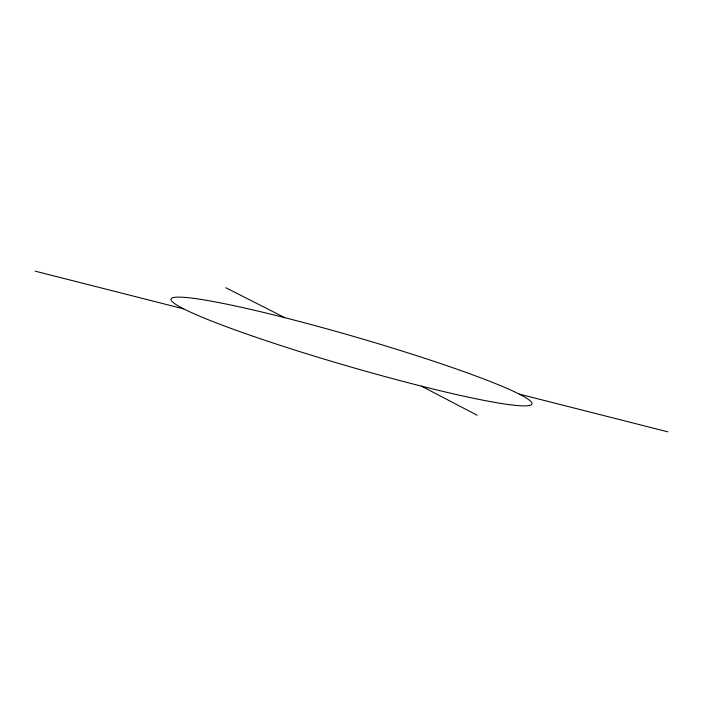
<?xml version="1.0" encoding="UTF-8"?>
<svg xmlns="http://www.w3.org/2000/svg" width="703" height="703" viewBox="0 0 703 703"><rect width="100%" height="100%" fill="white"/><g stroke="black" fill="none" stroke-linecap="round" stroke-linejoin="round"><path stroke-width="1.05" d="M35.15 271.156L183.729 308.889M519.271 394.111L667.85 431.844M225.83 287.747L284.856 317.694M421.431 386.14L477.17 415.253M253.502 336.403A187.938 15.071 16.2 0 0 531.793 404.304A187.938 15.071 16.2 0 0 269.205 313.793A187.938 15.071 16.2 0 0 253.502 336.403"/></g></svg>
